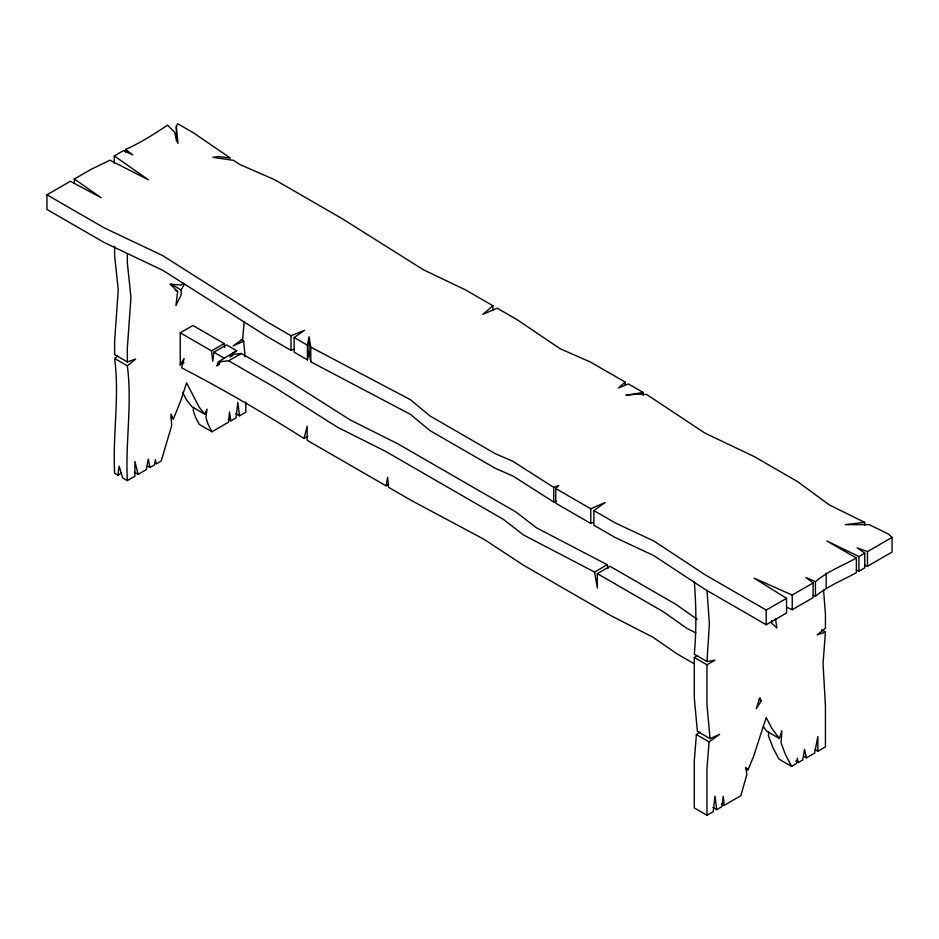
<?xml version="1.0" encoding="UTF-8"?>
<svg xmlns="http://www.w3.org/2000/svg" width="939" height="939" viewBox="0 0 939 939"><rect width="100%" height="100%" fill="white"/><g stroke="black" fill="none" stroke-linecap="round" stroke-linejoin="round"><path stroke-width="1.41" d="M768.665 731.575L768.407 735.683L772.762 747.256L778.901 759.076L791.6 766.4L796.472 763.595L797.375 758.301L798.267 762.55L802.728 759.98L804.559 749.381L806.413 757.855L814.629 753.101L817.857 736.587L817.857 751.247L814.618 749.369M699.884 732.056L696.386 734.568L694.285 761.236L694.285 807.927L706.973 815.263L713.217 811.66L714.99 796.119L716.703 809.641L721.974 806.601L723.265 796.202L724.192 805.322L740.824 795.72L746.869 774.522L745.719 767.433L748.007 769.851L753.571 756.458L766.212 717.549L771.799 728.312L779.358 738.465L781.882 730.695L781.107 743.019L785.45 754.58L791.6 766.4M697.7 655.481L694.285 657.453L694.285 697.783L697.372 731.305L710.072 738.641L719.591 734.368L709.074 741.892L706.973 768.56L706.973 815.263M244.14 322.042L242.72 339.155L233.189 345.881L243.706 341.268L245.067 356.961M230.032 357.172L230.912 354.59L236.675 350.752L226.522 344.895L213.822 352.219L212.742 361.257L211.498 350.881L180.229 332.817L180.229 364.86L184.032 362.665M183.093 283.238L181.121 285.069L170.088 284.188L177.682 291.536L175.933 305.562L181.121 294.846L181.121 289.963L184.408 284.177M193.598 407.409L193.211 410.214L195.453 417.104L199.268 424.428L211.956 431.752L228.588 422.151L229.515 411.963L230.806 420.872L236.088 417.82L237.802 402.326L239.574 415.813L245.807 412.209L245.807 401.998M117.751 355.94L114.64 358.463C119.664 396.622 112.574 434.933 114.64 473.279L117.891 475.146L119.136 466.214L122.61 477.881L127.34 480.604L134.923 476.226L134.923 461.565L138.15 474.359L146.378 469.617L148.221 459.007L150.052 467.493L154.524 464.911L155.405 459.629L156.32 463.878L161.191 461.061L171.684 425.555L170.898 414.134L173.422 418.994L180.981 400.108L186.568 382.901L199.209 407.221L204.772 414.181L207.061 409.122L205.911 417.538L208.153 424.428L211.956 431.752M180.229 364.86L184.138 358.452L181.638 367.83C223.517 389.544 264.141 413.266 304.025 438.49L307.17 426.106L307.17 440.309L386.058 485.85L387.596 477.141L388.558 487.294L411.986 500.827L483.867 539.209L523.246 565.067L610.866 615.644L653.11 637.323L676.573 653.579L693.991 663.638M293.754 349.285L291.031 350.388L267.415 336.749L162.752 270.291L104.358 242.602L46.95 209.467L46.95 194.807L104.358 227.942L162.752 255.631L267.415 322.089L291.031 335.728L304.612 330.258L294.165 337.535L294.165 352.184L307.429 359.848L307.429 345.188L309.06 336.796L310.762 347.113L310.762 361.773L410.425 414.369L429.945 430.578L495.369 468.361L513.14 476.132L553.728 502.048L556.24 501.133M307.429 359.848L309.06 351.456L309.06 338.263M219.433 364.332L216.897 365.799L218.224 361.914L236.675 350.752M176.321 141.073L176.321 126.413L177.717 123.737L193.375 132.775L230.372 158.092L218.728 156.496L212.918 157.329L233.764 160.405L239.68 164.454L274.528 179.631L342.406 218.822L423.313 269.716L465.498 289.893L492.905 305.715L492.905 310.116M761.294 700.846L756.259 708.64L759.862 697.724L761.294 700.846L758.759 699.379M813.045 595.267L815.439 596.3C827.729 585.959 842.236 580.513 856.368 572.673L856.368 558.012C842.236 565.853 827.729 571.299 815.439 581.652L805.885 577.485L813.127 582.978L813.127 597.638L792.223 609.704L786.988 607.38M216.897 365.799L220.853 361.632L228.67 360.787L241.358 353.463L286.865 379.732L350.247 419.968L398.148 443.983L516.004 512.025L536.357 527.753L607.251 564.703L607.944 568.682M231.569 356.386L233.541 354.308L241.358 353.463M593.401 522.307L590.784 523.446L555.735 503.21L555.735 488.55L558.764 485.569L553.728 487.388L513.14 461.472L495.369 453.701L429.945 415.93L410.425 399.721L310.762 347.113M492.905 305.715L482.834 314.412L497.177 308.18L517.377 319.847L560.125 348.733L590.514 362.067L625.174 382.079L618.566 387.889L628.379 383.934L643.192 392.479L643.192 395.413M127.34 480.604C125.274 442.257 132.364 403.958 127.34 365.799L135.627 359.062L127.34 361.961L114.64 354.637L114.64 340.704L118.255 289.94L114.64 255.608L114.64 246.311M813.127 582.978L792.223 595.056L754.263 578.213L786.542 598.331L786.542 612.991L766.212 624.728L705.259 589.539L654.014 555.747L615.198 537.531L593.906 525.241L593.906 510.593L605.139 502.506L590.784 508.785L555.735 488.55M46.95 194.807L70.366 181.286L101.13 197.695L74.31 179.009L91.318 169.196L109.957 160.205L148.397 179.807L114.265 155.944L123.525 150.592L132.81 154.947L125.544 149.43C140.557 142.834 154.008 134.171 167.588 125.157L174.384 132.012L177.987 143.421L176.321 126.413M180.229 332.817L192.918 325.493L224.186 343.545L224.656 347.442M211.498 350.881L224.186 343.545M117.891 475.146L121.683 472.963M304.025 438.49L307.839 436.295M386.058 485.85L388.593 484.383M228.67 360.787L274.176 387.056L337.559 427.292L385.459 451.307L503.316 519.349L523.669 535.077L594.563 572.039L607.251 564.703M594.563 572.039L597.321 587.931L597.321 573.635L610.021 566.299L675.904 604.34L697.184 619.353M593.906 510.593L615.198 522.882L654.014 541.099L705.259 574.879L766.212 610.068L786.542 598.331M856.368 558.012L826.86 540.981L858.915 556.545L864.772 553.165L857.166 547.836L867.472 551.604L892.05 537.413L888.505 534.115L869.35 524.666L845.417 524.631L864.666 522.354L864.666 525.288M856.345 569.961L858.915 571.205L864.772 567.825L864.772 553.165M864.901 565.313L867.472 566.264L892.05 552.073L892.05 537.413M694.285 657.453L706.973 664.789L714.955 660.176L706.973 661.526L694.285 654.201C696.55 629.916 696.222 605.855 694.285 581.593M817.857 751.247L825.44 746.857L825.44 705.917L823.034 663.427L825.44 632.053L821.637 629.858M825.44 632.053L817.153 634.893L825.44 628.214L825.44 614.282L823.526 589.528M643.192 392.479L625.961 395.225L637.593 394.134L646.713 394.509L704.872 433.079L754.181 456.554L797.551 481.601L829.36 504.947L864.666 522.354M695.822 632.886L686.867 628.355L663.204 611.665L597.321 573.635M294.165 337.535L307.429 345.188M170.968 284.094L181.121 289.963M175.147 290.069L177.682 291.536M241.17 339.801L243.706 341.268M213.822 352.219L223.975 358.088M235.759 413.606L239.574 415.813M228.271 419.404L230.806 420.872M779.358 738.465L766.67 731.129L763.313 726.622M114.64 358.463L127.34 365.799M803.866 756.388L806.413 757.855M204.772 414.181L192.072 406.857L186.521 399.885L182.53 392.209M795.72 761.095L798.267 762.55M170.886 417.526L173.422 418.994M696.386 734.568L709.074 741.892M745.472 768.384L748.007 769.851M147.517 466.026L150.052 467.493M721.657 803.854L724.192 805.322M134.347 472.164L138.15 474.359M712.889 807.446L716.703 809.641M309.06 351.456L310.762 361.773M775.485 618.601L776.846 627.921L771.67 623.203L771.67 620.749M710.072 738.641L706.973 705.107L706.973 664.789M867.472 551.604L867.472 566.264M858.915 556.545L858.915 571.205M826.167 572.954L826.167 587.614M815.439 581.652L815.439 596.3M792.223 595.056L792.223 609.704M766.212 610.068L766.212 624.728M706.973 590.232L709.403 623.789L706.973 661.526M625.174 382.079L625.174 385.013M590.784 508.785L590.784 523.446M553.728 487.388L553.728 502.048M291.031 335.728L291.031 350.388M127.34 253.647L127.34 262.932L130.955 297.264L127.34 348.029L127.34 361.961M125.544 149.43L125.544 152.364M114.265 155.944L114.265 163.269M74.31 179.009L74.31 183.41"/></g></svg>
